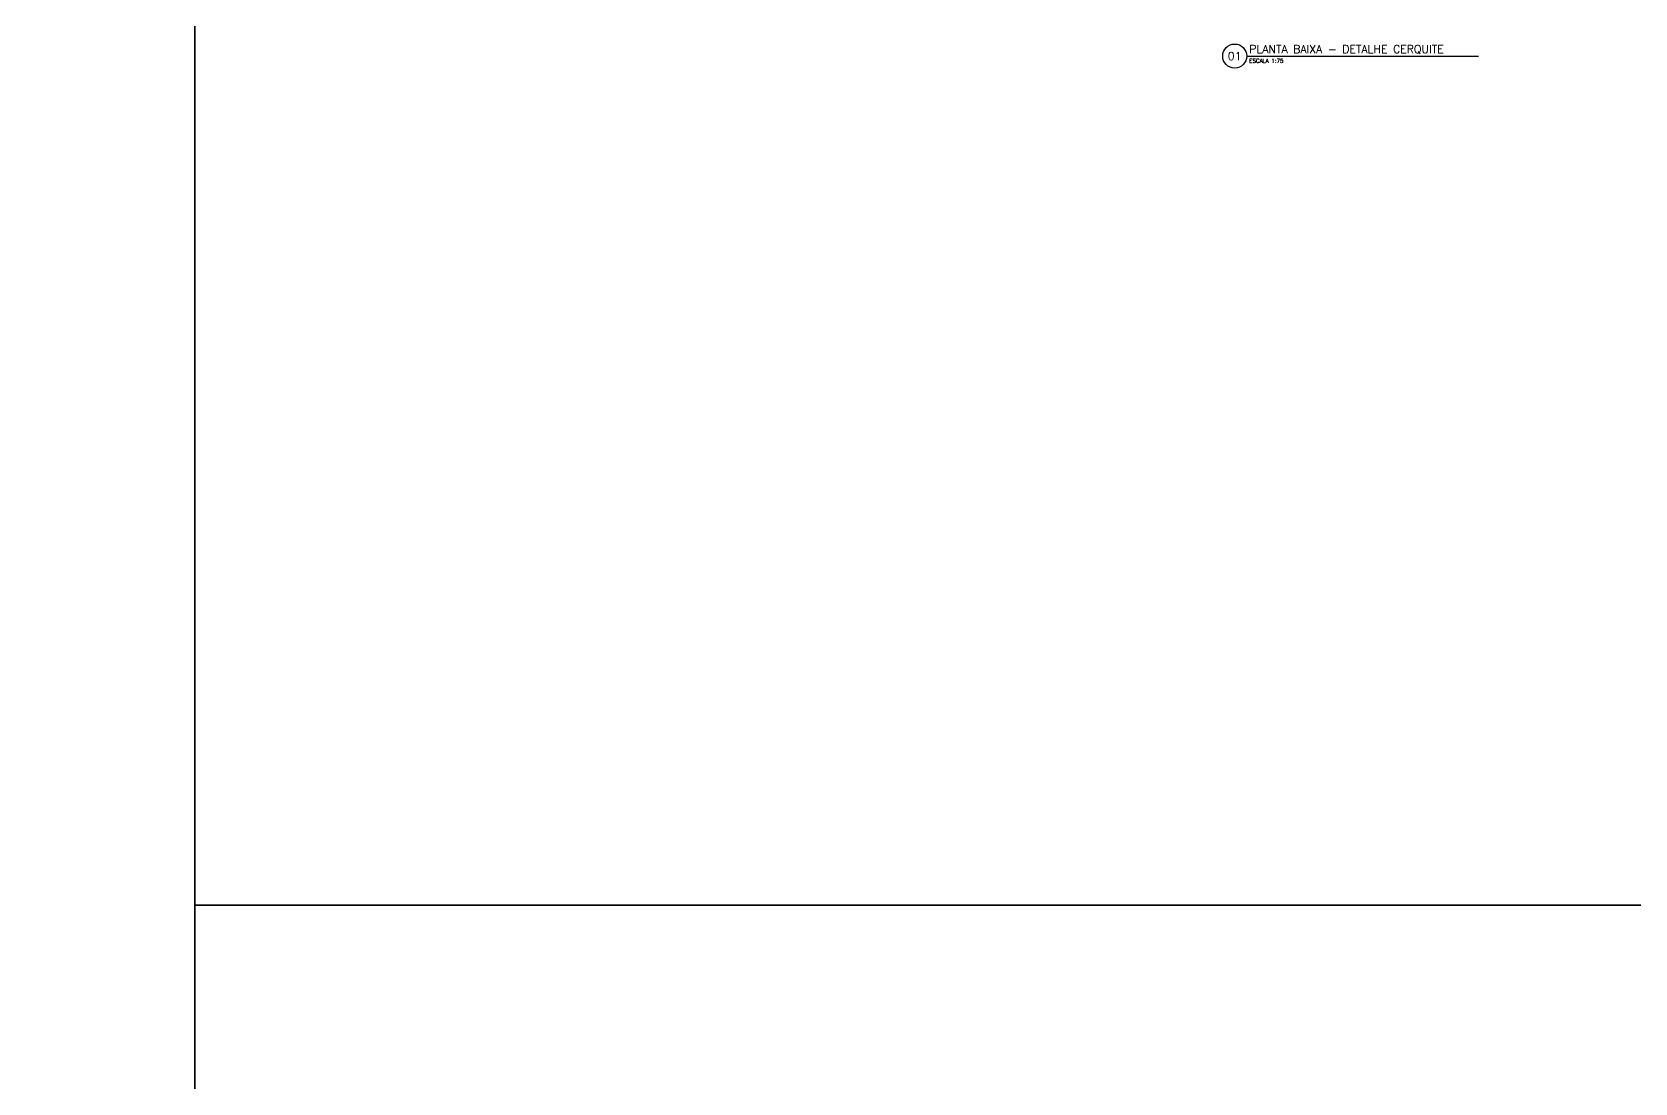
# Model space of a CAD drawing. Header units: inches. Extents: x -7660 to 802, y -193 to 3.
# Drawn here: x 259.2 to 303.41, y -125.95 to -96.98 of the extents above; entities that cross this region are included whole.
import ezdxf
from ezdxf.enums import TextEntityAlignment as Align

# ---------------------------------------------------------------- set-up
doc = ezdxf.new("R2010")
doc.units = ezdxf.units.IN
doc.header["$MEASUREMENT"] = 0
doc.layers.add('Indic_Exec', color=10, linetype='Continuous')
doc.layers.add('indicação', color=7, linetype='Continuous')
doc.styles.add('ROMANS', font='romans.shx', dxfattribs={"height": 10})

# ---------------------------------------------------------------- blocks, each defined once
blk = doc.blocks.new('*U175')
at = {"color": 0}
blk.add_line((450, 0), (9136, 0), dxfattribs=at)
blk.add_circle((0, 0), 450, dxfattribs=at)
at = {"layer": 'Indic_Exec', "color": 4, "style": 'ROMANS'}
blk.add_attdef('00', text='', height=300, dxfattribs=at).set_placement((0, 0), align=Align.MIDDLE)
blk.add_attdef('TÍTULO', (547, 110), '', height=300, dxfattribs=at)
at = {"layer": 'Indic_Exec', "color": 2, "style": 'ROMANS'}
blk.add_attdef('ESCALA', (547, -251), '', height=150, dxfattribs=at)

msp = doc.modelspace()

# ---------------------------------------------------------------- linework, layer by layer
at = {"color": 3}
for points in [[(173.95142, -59.2744), (263.69033, -59.2744), (263.69033, -192.61801), (173.95142, -192.61801)], [(263.69033, -69.3577), (353.42924, -69.3577), (353.42924, -121.04888), (263.69033, -121.04888)], [(263.69033, -121.04888), (353.42924, -121.04888), (353.42924, -192.61801), (263.69033, -192.61801)]]:
    msp.add_lwpolyline(points, close=True, dxfattribs=at)

# ---------------------------------------------------------------- block references
at = {"layer": 'indicação', "color": 4, "lineweight": 5, "xscale": 0.0007357085069532576, "yscale": 0.0007357085069532576, "zscale": 0.0007357085069532576}
msp.add_blockref('*U175', (292.37064, -97.64471, -1825.16887), dxfattribs=at).add_auto_attribs({'00': '01', 'TÍTULO': 'PLANTA BAIXA - DETALHE CERQUITE', 'ESCALA': 'ESCALA 1:75'})

doc.saveas('drawing.dxf')
